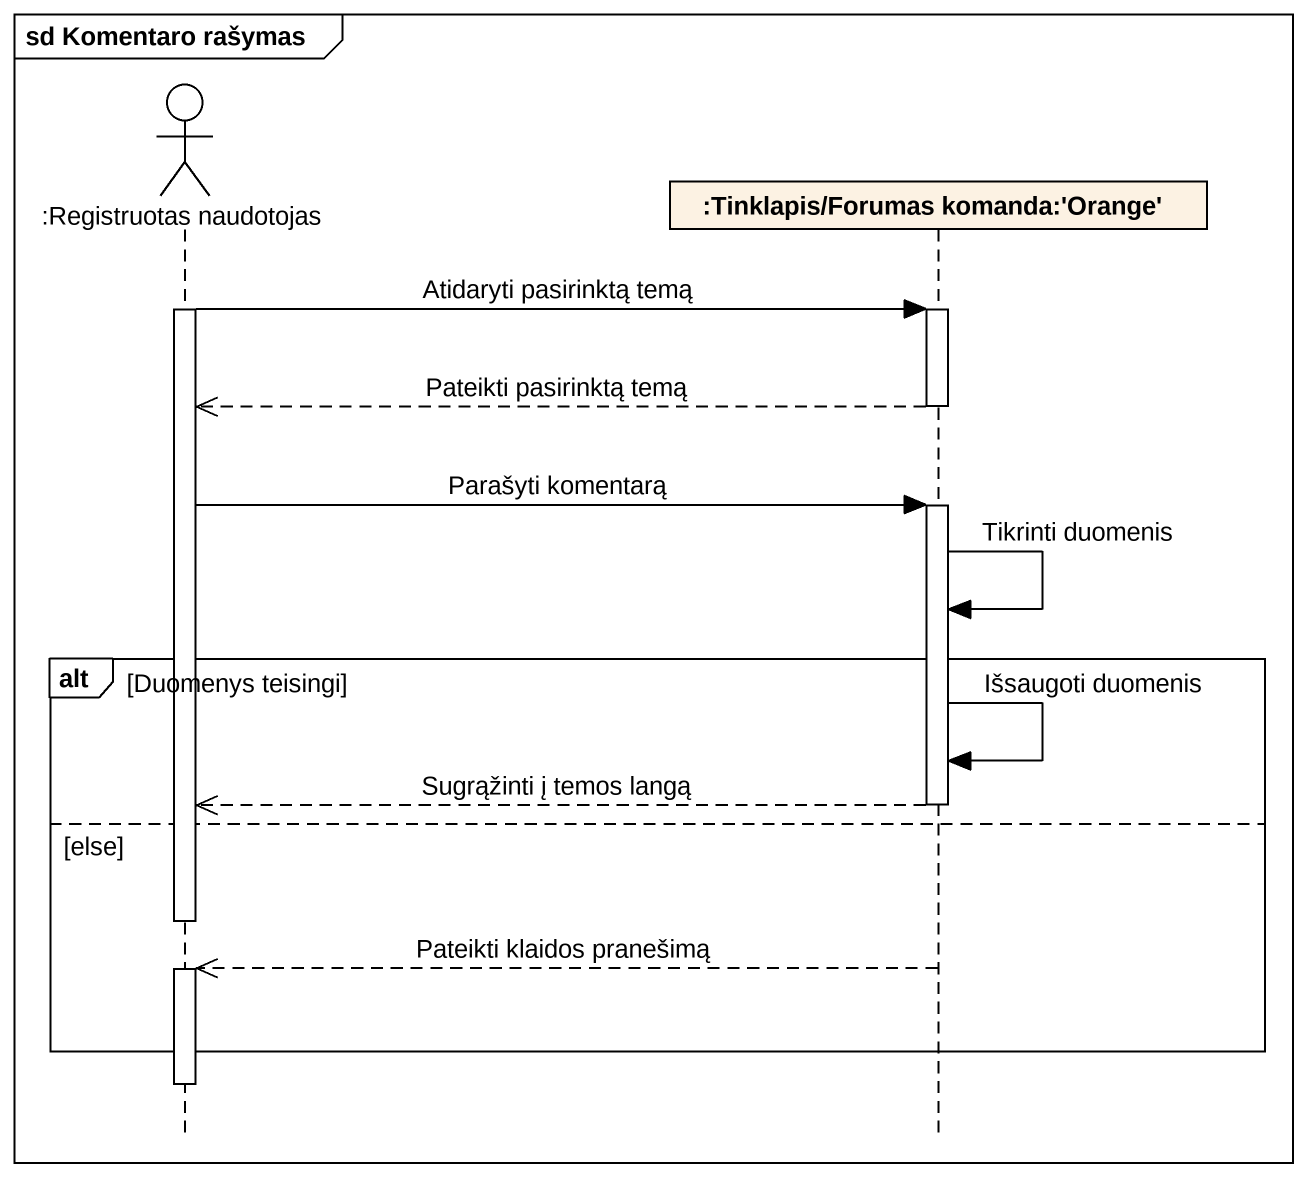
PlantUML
@startuml
mainframe sd Komentaro rašymas
hide footbox
actor ":Registruotas naudotojas" as Registruotas_naudotojas
participant ":Tinklapis/Forumas komanda:'Orange'" as Tinklapis_Forumas_komanda

activate Registruotas_naudotojas
Registruotas_naudotojas -> Tinklapis_Forumas_komanda : Atidaryti pasirinktą temą
activate Tinklapis_Forumas_komanda
Tinklapis_Forumas_komanda -->> Registruotas_naudotojas : Pateikti pasirinktą temą
deactivate Tinklapis_Forumas_komanda
Registruotas_naudotojas -> Tinklapis_Forumas_komanda : Parašyti komentarą
activate Tinklapis_Forumas_komanda
Tinklapis_Forumas_komanda -> Tinklapis_Forumas_komanda : Tikrinti duomenis
alt Duomenys teisingi
  Tinklapis_Forumas_komanda -> Tinklapis_Forumas_komanda : Išsaugoti duomenis
  Tinklapis_Forumas_komanda -->> Registruotas_naudotojas : Sugrąžinti į temos langą
  deactivate Tinklapis_Forumas_komanda
else else
  deactivate Registruotas_naudotojas
  Tinklapis_Forumas_komanda -->> Registruotas_naudotojas : Pateikti klaidos pranešimą
  activate Registruotas_naudotojas
end
deactivate Registruotas_naudotojas
@enduml
